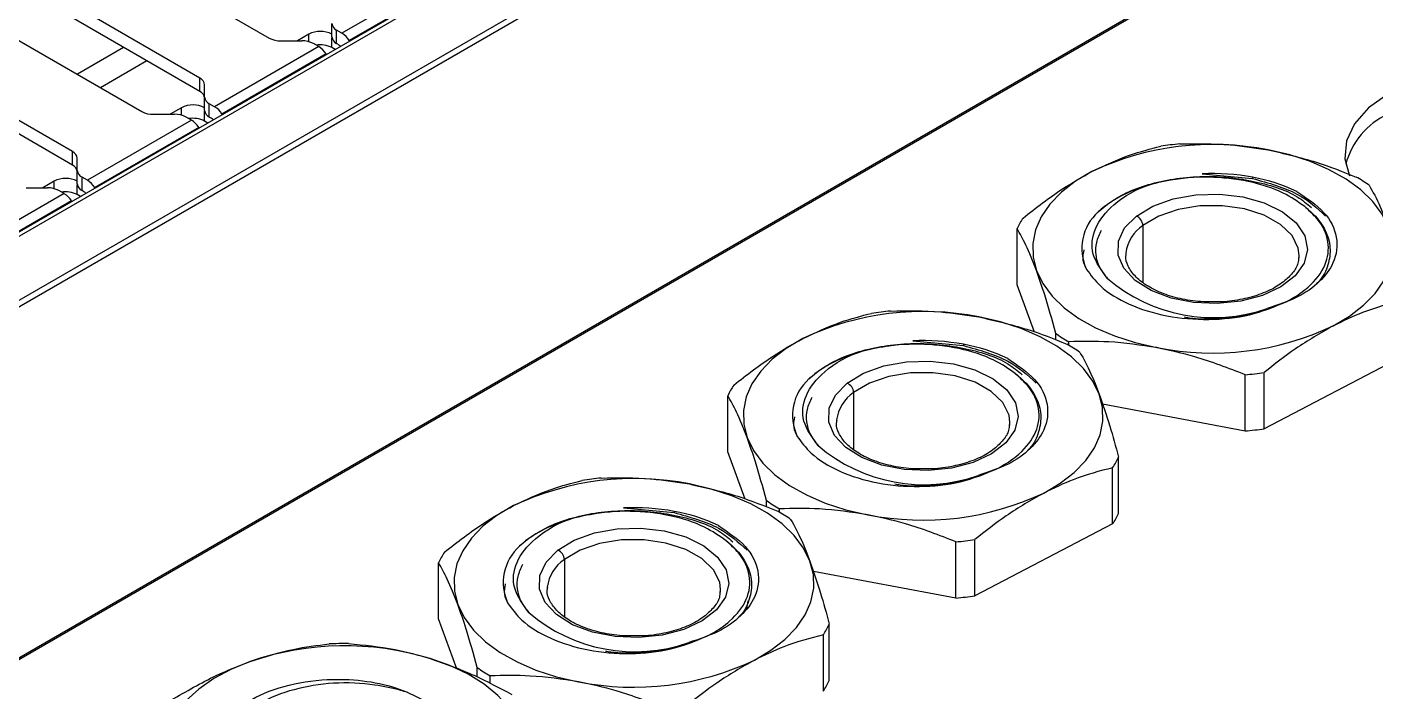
# Model space of a CAD drawing. Header units: millimetres. Extents: x 24 to 293, y 35 to 211.
# Drawn here: x 231.46 to 272.65, y 69.83 to 90.12 of the extents above; entities that cross this region are included whole.
import ezdxf

# ---------------------------------------------------------------- set-up
doc = ezdxf.new("R2010")
doc.units = ezdxf.units.MM

msp = doc.modelspace()

# ---------------------------------------------------------------- linework, layer by layer
at = {"color": 7, "linetype": 'Continuous', "lineweight": 25}
for p, q in [((272.227, 107.522), (217.939, 76.182)), ((272.417, 107.503), (217.939, 76.053)), ((274.111, 106.525), (218.951, 74.683)), ((274.199, 106.372), (219.061, 74.542)), ((204.7, 55.492), (274.173, 95.598)), ((274.199, 95.655), (204.726, 55.549)), ((227.346, 91.936), (234.976, 87.532)), ((235.309, 91.829), (238.865, 89.777)), ((244.269, 91.759), (241.087, 89.922)), ((244.493, 91.538), (241.311, 89.701)), ((236.743, 88.144), (232.834, 90.401)), ((236.743, 88.552), (233.188, 90.605)), ((240.779, 89.812), (240.779, 90.22)), ((240.074, 89.893), (239.725, 89.692)), ((240.074, 89.666), (240.074, 89.893)), ((241.087, 89.922), (240.925, 90.016)), ((240.925, 89.608), (240.925, 90.016)), ((232.854, 86.307), (227.052, 89.657)), ((234.418, 89.486), (233.004, 88.67)), ((240.38, 89.514), (237.198, 87.677)), ((239.218, 89.692), (239.865, 89.692)), ((240.38, 89.514), (240.218, 89.608)), ((240.781, 89.485), (240.781, 89.786)), ((240.882, 89.427), (240.781, 89.485)), ((240.961, 89.587), (240.925, 89.608)), ((241.324, 89.682), (241.311, 89.701)), ((232.854, 85.899), (227.052, 89.248)), ((235.126, 89.078), (233.711, 88.261)), ((240.604, 89.292), (237.422, 87.456)), ((240.617, 89.274), (240.604, 89.292)), ((236.743, 88.144), (236.743, 88.552)), ((236.89, 87.975), (236.89, 88.348)), ((236.89, 87.567), (236.89, 87.975)), ((237.198, 87.677), (237.036, 87.771)), ((237.036, 87.362), (237.036, 87.771)), ((235.329, 87.447), (235.976, 87.447)), ((236.185, 87.648), (235.836, 87.447)), ((236.185, 87.421), (236.185, 87.648)), ((236.491, 87.269), (236.329, 87.362)), ((236.892, 87.24), (236.892, 87.54)), ((237.072, 87.342), (237.036, 87.362)), ((237.435, 87.437), (237.422, 87.456)), ((236.491, 87.269), (233.309, 85.432)), ((236.715, 87.047), (233.533, 85.21)), ((236.728, 87.028), (236.715, 87.047)), ((236.993, 87.182), (236.892, 87.24)), ((232.854, 85.899), (232.854, 86.307)), ((233.001, 85.73), (233.001, 86.103)), ((233.001, 85.321), (233.001, 85.73)), ((232.296, 85.403), (231.947, 85.202)), ((232.296, 85.175), (232.296, 85.403)), ((233.003, 84.995), (233.003, 85.295)), ((233.309, 85.432), (233.147, 85.526)), ((233.147, 85.117), (233.147, 85.526)), ((267.372, 85.63), (268.913, 85.487)), ((268.913, 85.525), (268.913, 85.487)), ((232.602, 85.024), (229.42, 83.187)), ((231.44, 85.202), (232.087, 85.202)), ((232.602, 85.024), (232.44, 85.117)), ((233.104, 84.937), (233.003, 84.995)), ((233.183, 85.097), (233.147, 85.117)), ((233.546, 85.192), (233.533, 85.21)), ((232.826, 84.802), (229.644, 82.965)), ((232.839, 84.783), (232.826, 84.802)), ((264.195, 84.467), (264.478, 84.707)), ((265.561, 84.05), (265.561, 82.312)), ((261.716, 82.238), (261.716, 83.955)), ((265.04, 83.215), (265.036, 83.136)), ((270.333, 83.059), (270.336, 83.136)), ((262.249, 80.796), (261.716, 82.238)), ((262.899, 80.556), (262.899, 80.754)), ((258.533, 80.527), (260.075, 80.384)), ((260.074, 80.422), (260.074, 80.384)), ((263.294, 80.398), (263.294, 80.501)), ((273.475, 80.037), (269.264, 77.845)), ((255.356, 79.365), (255.64, 79.605)), ((269.264, 77.845), (269.264, 79.563)), ((268.687, 77.774), (268.687, 79.492)), ((252.877, 77.135), (252.877, 78.852)), ((256.722, 78.948), (256.722, 77.21)), ((268.687, 77.774), (264.33, 78.59)), ((256.201, 78.112), (256.198, 78.034)), ((261.494, 77.957), (261.498, 78.034)), ((253.41, 75.694), (252.877, 77.135)), ((264.636, 74.934), (264.636, 76.652)), ((264.818, 75.258), (264.818, 76.976)), ((249.694, 75.425), (251.236, 75.282)), ((254.06, 75.453), (254.06, 75.651)), ((254.455, 75.296), (254.455, 75.398)), ((251.236, 75.32), (251.236, 75.282)), ((264.636, 74.934), (260.425, 72.743)), ((246.517, 74.262), (246.801, 74.502)), ((259.848, 72.672), (259.848, 74.389)), ((260.425, 72.743), (260.425, 74.46)), ((244.039, 72.032), (244.039, 73.75)), ((247.884, 73.845), (247.884, 72.107)), ((259.848, 72.672), (255.491, 73.487)), ((247.362, 73.009), (247.359, 72.931)), ((252.655, 72.854), (252.659, 72.931)), ((253.454, 72.347), (253.5, 72.584)), ((244.6, 70.512), (244.039, 72.032)), ((255.979, 70.156), (255.979, 71.873)), ((255.797, 69.832), (255.797, 71.549)), ((245.221, 70.263), (245.221, 70.549)), ((245.616, 70.062), (245.616, 70.296))]:
    msp.add_line(p, q, dxfattribs=at)
at = {"color": 7, "linetype": 'Continuous', "lineweight": 25, "flags": 128}
for points in [[(273.043, 88.065), (272.451, 87.643), (272.024, 87.159), (271.78, 86.635), (271.731, 86.092), (271.872, 85.569)], [(273.066, 84.003), (272.87, 84.402), (272.585, 84.784), (272.217, 85.141), (271.771, 85.467), (271.256, 85.756), (270.679, 86.005), (270.051, 86.207), (269.383, 86.361)], [(264.004, 85.699), (263.502, 85.401), (263.072, 85.068), (262.721, 84.706), (262.455, 84.32), (262.278, 83.917), (262.194, 83.505), (262.204, 83.089), (262.307, 82.678)], [(265.361, 84.341), (265.865, 84.643), (266.483, 84.864), (267.177, 84.989), (267.903, 85.01), (268.615, 84.927), (269.269, 84.743), (269.824, 84.472), (270.244, 84.13), (270.504, 83.738), (270.586, 83.321), (270.487, 82.905), (270.211, 82.517), (269.777, 82.18), (269.211, 81.917), (268.55, 81.742), (267.834, 81.669), (267.109, 81.7), (266.421, 81.834), (265.812, 82.063), (265.32, 82.373), (264.978, 82.743), (264.805, 83.15), (264.814, 83.57), (265.003, 83.975), (265.361, 84.341)], [(270.336, 83.136), (270.309, 83.358), (270.12, 83.742), (269.766, 84.085), (269.269, 84.363), (268.665, 84.558), (267.995, 84.656), (267.303, 84.65), (266.637, 84.541), (266.043, 84.337), (265.561, 84.05)], [(271.369, 80.982), (271.871, 81.28), (272.301, 81.613), (272.652, 81.976), (272.918, 82.361), (273.095, 82.764), (273.179, 83.176), (273.169, 83.592), (273.066, 84.003)], [(262.307, 82.678), (262.503, 82.279), (262.788, 81.897), (263.156, 81.541), (263.602, 81.215), (264.117, 80.925), (264.694, 80.677), (265.322, 80.474), (265.99, 80.32)], [(264.227, 78.9), (264.031, 79.3), (263.747, 79.681), (263.378, 80.038), (262.933, 80.364), (262.417, 80.654), (261.84, 80.902), (261.212, 81.105), (260.544, 81.258)], [(255.165, 80.596), (254.663, 80.299), (254.233, 79.966), (253.882, 79.603), (253.616, 79.217), (253.439, 78.815), (253.355, 78.402), (253.365, 77.987), (253.469, 77.576)], [(256.522, 79.238), (257.026, 79.541), (257.644, 79.761), (258.338, 79.886), (259.064, 79.908), (259.776, 79.824), (260.43, 79.641), (260.985, 79.37), (261.405, 79.027), (261.665, 78.635), (261.747, 78.218), (261.648, 77.803), (261.372, 77.414), (260.938, 77.078), (260.372, 76.814), (259.711, 76.64), (258.995, 76.566), (258.271, 76.597), (257.582, 76.732), (256.973, 76.961), (256.481, 77.27), (256.139, 77.64), (255.966, 78.048), (255.975, 78.468), (256.164, 78.873), (256.522, 79.238)], [(261.498, 78.034), (261.47, 78.255), (261.281, 78.64), (260.927, 78.983), (260.431, 79.261), (259.827, 79.456), (259.156, 79.553), (258.464, 79.548), (257.799, 79.439), (257.204, 79.234), (256.722, 78.948)], [(262.53, 75.88), (263.032, 76.178), (263.462, 76.51), (263.813, 76.873), (264.08, 77.259), (264.256, 77.661), (264.34, 78.074), (264.33, 78.489), (264.227, 78.9)], [(253.469, 77.576), (253.664, 77.176), (253.949, 76.795), (254.317, 76.438), (254.763, 76.112), (255.278, 75.822), (255.855, 75.574), (256.483, 75.371), (257.151, 75.218)], [(255.388, 73.798), (255.192, 74.197), (254.908, 74.579), (254.54, 74.936), (254.094, 75.262), (253.578, 75.551), (253.001, 75.799), (252.373, 76.002), (251.705, 76.156)], [(246.326, 75.494), (245.824, 75.196), (245.394, 74.863), (245.043, 74.501), (244.777, 74.115), (244.6, 73.712), (244.516, 73.3), (244.526, 72.884), (244.63, 72.473)], [(247.683, 74.136), (248.187, 74.438), (248.805, 74.659), (249.499, 74.784), (250.225, 74.805), (250.938, 74.721), (251.592, 74.538), (252.146, 74.267), (252.566, 73.925), (252.826, 73.533), (252.909, 73.116), (252.809, 72.7), (252.533, 72.312), (252.099, 71.975), (251.534, 71.711), (250.872, 71.537), (250.157, 71.464), (249.432, 71.495), (248.743, 71.629), (248.134, 71.858), (247.643, 72.168), (247.3, 72.538), (247.128, 72.945), (247.136, 73.365), (247.325, 73.77), (247.683, 74.136)], [(252.659, 72.931), (252.631, 73.153), (252.442, 73.537), (252.088, 73.88), (251.592, 74.158), (250.988, 74.353), (250.317, 74.451), (249.625, 74.445), (248.96, 74.336), (248.366, 74.132), (247.884, 73.845)], [(253.692, 70.777), (254.193, 71.075), (254.623, 71.408), (254.975, 71.77), (255.241, 72.156), (255.417, 72.559), (255.501, 72.971), (255.492, 73.387), (255.388, 73.798)], [(244.63, 72.473), (244.825, 72.074), (245.11, 71.692), (245.478, 71.335), (245.924, 71.009), (246.44, 70.72), (247.016, 70.472), (247.644, 70.269), (248.313, 70.115)], [(238.282, 70.735), (237.696, 70.494), (237.169, 70.212), (236.711, 69.892), (236.329, 69.54), (236.029, 69.162), (235.818, 68.765), (235.698, 68.355), (235.672, 67.94)], [(246.668, 68.126), (246.6, 68.539), (246.439, 68.944), (246.188, 69.333), (245.851, 69.7), (245.434, 70.038), (244.944, 70.343), (244.389, 70.607), (243.78, 70.828)]]:
    msp.add_lwpolyline(points, dxfattribs=at)
at = {"color": 7, "linetype": 'Continuous', "lineweight": 25}
for centre, radius, start, end in [((241.029, 90.245), 0.251, 185.6948, 245.6253), ((240.428, 89.211), 0.769, 62.6097, 117.3903), ((241.029, 89.837), 0.251, 185.6948, 245.6253), ((240.722, 89.329), 0.697, 32.2378, 58.3609), ((239.204, 90.413), 0.721, 241.9598, 271.1441), ((239.879, 88.971), 0.721, 61.9598, 91.1441), ((240.428, 88.802), 0.769, 62.6743, 99.5768), ((240.015, 88.921), 0.697, 32.2378, 58.3609), ((240.678, 89.102), 0.561, 48.5712, 59.6735), ((236.64, 88.323), 0.251, 5.6948, 65.6253), ((236.538, 86.966), 0.769, 62.6097, 117.3903), ((236.64, 87.915), 0.251, 5.6948, 65.6253), ((237.14, 88), 0.251, 185.6948, 245.6253), ((235.315, 88.168), 0.721, 241.9598, 271.1441), ((235.99, 86.726), 0.721, 61.9598, 91.1441), ((236.539, 86.557), 0.769, 62.6743, 99.5768), ((237.14, 87.591), 0.251, 185.6948, 245.6253), ((236.789, 86.857), 0.561, 48.5712, 59.6735), ((236.833, 87.084), 0.697, 32.2378, 58.3609), ((274.041, 85.308), 2.365, 114.9476, 164.9546), ((236.126, 86.676), 0.697, 32.2378, 58.3609), ((267.697, 77.879), 8.648, 78.7564, 115.2782), ((267.649, 76.336), 10.251, 95.3916, 98.643), ((232.751, 86.078), 0.251, 5.6948, 65.6253), ((232.751, 85.67), 0.251, 5.6948, 65.6253), ((233.251, 85.755), 0.251, 185.6948, 245.6253), ((232.649, 84.721), 0.769, 62.6097, 117.3903), ((233.251, 85.346), 0.251, 185.6948, 245.6253), ((232.944, 84.839), 0.697, 32.2378, 58.3609), ((267.688, 78.891), 6.746, 79.537, 92.6876), ((267.983, 80.328), 5.28, 64.3616, 79.8567), ((269.375, 80.874), 5.386, 54.8707, 59.8646), ((232.101, 84.481), 0.721, 61.9598, 91.1441), ((232.65, 84.312), 0.769, 62.6743, 99.5768), ((232.237, 84.43), 0.697, 32.2378, 58.3609), ((232.9, 84.612), 0.561, 48.5712, 59.6735), ((265.191, 83.35), 1.496, 131.7693, 205.308), ((264.138, 82.808), 2.68, 146.7027, 154.6585), ((266.208, 83.067), 1.177, 123.3154, 172.779), ((265.219, 84.028), 0.343, 3.6862, 65.5682), ((267.713, 86.214), 4.977, 229.4529, 289.3443), ((258.858, 72.776), 8.648, 78.7564, 115.2782), ((258.811, 71.233), 10.251, 95.3916, 98.643), ((265.998, 85.159), 5.386, 234.8707, 239.8646), ((267.676, 88.802), 8.648, 258.7564, 295.2782), ((258.849, 73.789), 6.746, 79.537, 92.6876), ((259.145, 75.225), 5.28, 64.3616, 79.8567), ((260.536, 75.771), 5.386, 54.8707, 59.8646), ((267.723, 89.697), 10.251, 275.3916, 278.643), ((255.299, 77.705), 2.68, 146.7027, 154.6585), ((256.352, 78.248), 1.496, 131.7693, 205.308), ((256.38, 78.926), 0.343, 3.6862, 65.5682), ((257.369, 77.964), 1.177, 123.3154, 172.779), ((267.723, 87.98), 10.251, 275.3916, 278.643), ((258.874, 81.111), 4.977, 229.4529, 289.3443), ((262.396, 78.123), 2.68, 326.7027, 334.6585), ((250.019, 67.674), 8.648, 78.7564, 115.2782), ((249.972, 66.131), 10.251, 95.3916, 98.643), ((258.838, 83.7), 8.648, 258.7564, 295.2782), ((250.011, 68.686), 6.746, 79.537, 92.6876), ((257.159, 80.057), 5.386, 234.8707, 239.8646), ((250.306, 70.123), 5.28, 64.3616, 79.8567), ((251.697, 70.669), 5.386, 54.8707, 59.8646), ((262.396, 76.405), 2.68, 326.7027, 334.6585), ((247.513, 73.145), 1.496, 131.7693, 205.308), ((258.885, 84.595), 10.251, 275.3916, 278.643), ((246.46, 72.603), 2.68, 146.7027, 154.6585), ((248.53, 72.861), 1.177, 123.3154, 172.779), ((247.541, 73.823), 0.343, 3.6862, 65.5682), ((258.885, 82.877), 10.251, 275.3916, 278.643), ((250.035, 76.008), 4.977, 229.4529, 289.3443), ((253.557, 73.02), 2.68, 326.7027, 334.6585), ((241.17, 60.576), 10.704, 89.3855, 92.5444), ((241.176, 62.186), 9.025, 73.2304, 108.6995), ((248.32, 74.954), 5.386, 234.8707, 239.8646), ((249.999, 78.597), 8.648, 258.7564, 295.2782), ((253.557, 71.303), 2.68, 326.7027, 334.6585)]:
    msp.add_arc(centre, radius, start, end, dxfattribs=at)
for points, knots in [([(266.686, 86.541), (267.197, 86.55), (268.085, 86.565), (268.996, 86.422), (269.383, 86.361)], [0, 0, 0, 0, 0.57555, 1, 1, 1, 1]), ([(264.004, 85.699), (264.389, 85.881), (265.101, 86.216), (265.792, 86.391), (266.109, 86.47)], [0, 0, 0, 0, 0.5422, 1, 1, 1, 1]), ([(269.383, 86.361), (269.877, 86.25), (270.788, 86.044), (271.674, 85.693), (272.079, 85.532)], [0, 0, 0, 0, 0.5422, 1, 1, 1, 1]), ([(261.898, 84.279), (262.297, 84.591), (262.99, 85.132), (263.702, 85.53), (264.004, 85.699)], [0, 0, 0, 0, 0.57555, 1, 1, 1, 1]), ([(264.477, 82.431), (264.297, 82.676), (263.937, 83.165), (264.039, 83.982), (264.645, 84.746), (265.583, 85.311), (266.383, 85.441), (266.662, 85.486)], [0, 0, 0, 0, 0.2078465, 0.4157666, 0.623843, 0.8688478, 1, 1, 1, 1]), ([(270.506, 84.627), (270.298, 84.773), (269.827, 85.101), (268.799, 85.428), (267.568, 85.566), (266.298, 85.461), (265.141, 85.117), (264.489, 84.73), (264.225, 84.494), (264.195, 84.468)], [0, 0, 0, 0, 0.131363, 0.296028, 0.461385, 0.630365, 0.803642, 0.978193, 1, 1, 1, 1]), ([(264.478, 84.707), (264.661, 84.825), (265.023, 85.059), (265.718, 85.315), (266.482, 85.486), (267.291, 85.561), (268.11, 85.54), (269.148, 85.383), (270.13, 85.09), (270.574, 84.712), (270.711, 84.596)], [0, 0, 0, 0, 0.116827, 0.232562, 0.347204, 0.460754, 0.57321, 0.684574, 0.902945, 1, 1, 1, 1]), ([(268.913, 85.487), (269.399, 85.351), (270.327, 85.093), (270.88, 84.581), (271.143, 84.336)], [0, 0, 0, 0, 0.523624, 1, 1, 1, 1]), ([(272.474, 85.279), (272.586, 85.08), (272.781, 84.734), (272.981, 84.221), (273.066, 84.003)], [0, 0, 0, 0, 0.57555, 1, 1, 1, 1]), ([(270.268, 85.088), (270.569, 84.886), (271.171, 84.483), (271.547, 83.698), (271.459, 82.952), (270.992, 82.322), (270.303, 81.827), (269.675, 81.62), (269.361, 81.517)], [0, 0, 0, 0, 0.186707, 0.373274, 0.559788, 0.706651, 0.853388, 1, 1, 1, 1]), ([(269.915, 81.713), (269.967, 81.74), (270.228, 81.877), (270.727, 82.224), (271.192, 82.829), (271.278, 83.563), (270.995, 84.181), (270.64, 84.505), (270.506, 84.627)], [0, 0, 0, 0, 0.037838, 0.190013, 0.417403, 0.642879, 0.865367, 1, 1, 1, 1]), ([(270.506, 84.627), (270.599, 84.55), (270.864, 84.327), (271.16, 83.908), (271.317, 83.378), (271.233, 82.847), (271.073, 82.47), (270.891, 82.3), (270.869, 82.28)], [0, 0, 0, 0, 0.114498, 0.328678, 0.542845, 0.757021, 0.971192, 1, 1, 1, 1]), ([(262.307, 82.678), (262.199, 82.953), (261.999, 83.459), (261.805, 83.799), (261.716, 83.955)], [0, 0, 0, 0, 0.5422, 1, 1, 1, 1]), ([(263.758, 83.312), (263.735, 83.205), (263.691, 83.002), (263.791, 82.805), (263.838, 82.711)], [0, 0, 0, 0, 0.523884, 1, 1, 1, 1]), ([(267.743, 81.723), (267.602, 81.721), (267.245, 81.716), (266.688, 81.807), (266.118, 81.978), (265.645, 82.22), (265.294, 82.506), (265.094, 82.814), (265.016, 83.042), (265.047, 83.172), (265.054, 83.201)], [0, 0, 0, 0, 0.094235, 0.239582, 0.384336, 0.528094, 0.670756, 0.813221, 0.958601, 1, 1, 1, 1]), ([(270.316, 83.073), (270.314, 83.015), (270.307, 82.861), (270.162, 82.606), (269.958, 82.423), (269.859, 82.334)], [0, 0, 0, 0, 0.23552, 0.629062, 1, 1, 1, 1]), ([(262.899, 80.754), (262.787, 81.161), (262.592, 81.869), (262.392, 82.437), (262.307, 82.678)], [0, 0, 0, 0, 0.57555, 1, 1, 1, 1]), ([(263.838, 82.711), (263.965, 82.538), (264.262, 82.132), (265.102, 81.616), (266.266, 81.252), (267.564, 81.143), (268.863, 81.278), (269.564, 81.567), (269.915, 81.713)], [0, 0, 0, 0, 0.13115, 0.306737, 0.482589, 0.656082, 0.82736, 1, 1, 1, 1]), ([(269.859, 82.334), (269.793, 82.287), (269.6, 82.148), (269.186, 81.952), (268.609, 81.792), (268.111, 81.714), (267.819, 81.721), (267.743, 81.723)], [0, 0, 0, 0, 0.133046, 0.390521, 0.649006, 0.908487, 1, 1, 1, 1]), ([(269.915, 81.713), (269.788, 81.655), (269.424, 81.49), (268.731, 81.296), (267.861, 81.193), (267.201, 81.181), (266.871, 81.239), (266.818, 81.248)], [0, 0, 0, 0, 0.143494, 0.411797, 0.680174, 0.948479, 1, 1, 1, 1]), ([(273.475, 81.754), (273.076, 81.651), (272.383, 81.471), (271.671, 81.128), (271.369, 80.982)], [0, 0, 0, 0, 0.57555, 1, 1, 1, 1]), ([(255.165, 80.596), (255.551, 80.778), (256.262, 81.113), (256.954, 81.288), (257.27, 81.368)], [0, 0, 0, 0, 0.5422, 1, 1, 1, 1]), ([(257.847, 81.439), (258.358, 81.447), (259.246, 81.462), (260.157, 81.319), (260.544, 81.258)], [0, 0, 0, 0, 0.57555, 1, 1, 1, 1]), ([(260.544, 81.258), (261.038, 81.147), (261.949, 80.941), (262.835, 80.59), (263.24, 80.43)], [0, 0, 0, 0, 0.5422, 1, 1, 1, 1]), ([(271.369, 80.982), (270.984, 80.763), (270.272, 80.358), (269.581, 79.812), (269.264, 79.563)], [0, 0, 0, 0, 0.5421996, 1, 1, 1, 1]), ([(253.059, 79.176), (253.458, 79.488), (254.152, 80.03), (254.863, 80.428), (255.165, 80.596)], [0, 0, 0, 0, 0.57555, 1, 1, 1, 1]), ([(255.638, 77.329), (255.458, 77.573), (255.098, 78.062), (255.2, 78.879), (255.807, 79.644), (256.745, 80.208), (257.544, 80.338), (257.823, 80.384)], [0, 0, 0, 0, 0.207846, 0.415767, 0.623843, 0.868848, 1, 1, 1, 1]), ([(261.667, 79.525), (261.459, 79.67), (260.988, 79.998), (259.961, 80.326), (258.729, 80.464), (257.46, 80.359), (256.302, 80.015), (255.65, 79.627), (255.386, 79.391), (255.356, 79.365)], [0, 0, 0, 0, 0.131363, 0.296028, 0.461385, 0.630365, 0.803642, 0.978193, 1, 1, 1, 1]), ([(255.64, 79.605), (255.822, 79.722), (256.184, 79.956), (256.879, 80.213), (257.643, 80.384), (258.452, 80.458), (259.271, 80.437), (260.309, 80.28), (261.291, 79.987), (261.735, 79.61), (261.872, 79.493)], [0, 0, 0, 0, 0.116827, 0.232562, 0.347204, 0.460754, 0.57321, 0.684574, 0.902945, 1, 1, 1, 1]), ([(260.075, 80.384), (260.56, 80.249), (261.488, 79.99), (262.041, 79.478), (262.304, 79.234)], [0, 0, 0, 0, 0.523624, 1, 1, 1, 1]), ([(265.99, 80.32), (265.496, 80.394), (264.585, 80.529), (263.699, 80.51), (263.294, 80.501)], [0, 0, 0, 0, 0.5422, 1, 1, 1, 1]), ([(268.687, 79.492), (268.176, 79.691), (267.288, 80.038), (266.377, 80.236), (265.99, 80.32)], [0, 0, 0, 0, 0.57555, 1, 1, 1, 1]), ([(261.429, 79.985), (261.73, 79.784), (262.332, 79.381), (262.709, 78.596), (262.62, 77.849), (262.153, 77.219), (261.464, 76.724), (260.836, 76.518), (260.523, 76.415)], [0, 0, 0, 0, 0.186707, 0.373274, 0.559788, 0.706651, 0.853388, 1, 1, 1, 1]), ([(263.636, 80.176), (263.748, 79.977), (263.942, 79.631), (264.142, 79.118), (264.227, 78.9)], [0, 0, 0, 0, 0.57555, 1, 1, 1, 1]), ([(261.076, 76.61), (261.128, 76.638), (261.389, 76.775), (261.888, 77.121), (262.353, 77.726), (262.439, 78.461), (262.156, 79.078), (261.801, 79.402), (261.667, 79.525)], [0, 0, 0, 0, 0.037838, 0.190013, 0.417403, 0.642879, 0.865367, 1, 1, 1, 1]), ([(261.667, 79.525), (261.76, 79.447), (262.026, 79.225), (262.321, 78.805), (262.478, 78.275), (262.394, 77.744), (262.235, 77.368), (262.052, 77.198), (262.03, 77.178)], [0, 0, 0, 0, 0.114498, 0.328678, 0.542845, 0.757021, 0.971192, 1, 1, 1, 1]), ([(253.469, 77.576), (253.36, 77.85), (253.16, 78.356), (252.966, 78.696), (252.877, 78.852)], [0, 0, 0, 0, 0.5422, 1, 1, 1, 1]), ([(264.227, 78.9), (264.335, 78.588), (264.535, 78.012), (264.729, 77.301), (264.818, 76.976)], [0, 0, 0, 0, 0.5422, 1, 1, 1, 1]), ([(254.919, 78.209), (254.896, 78.102), (254.853, 77.899), (254.952, 77.702), (254.999, 77.608)], [0, 0, 0, 0, 0.523884, 1, 1, 1, 1]), ([(258.904, 76.62), (258.764, 76.618), (258.407, 76.613), (257.849, 76.704), (257.279, 76.876), (256.807, 77.117), (256.456, 77.404), (256.255, 77.711), (256.177, 77.939), (256.208, 78.069), (256.215, 78.098)], [0, 0, 0, 0, 0.094235, 0.239582, 0.384336, 0.528094, 0.670756, 0.813221, 0.958601, 1, 1, 1, 1]), ([(261.477, 77.971), (261.475, 77.913), (261.469, 77.759), (261.323, 77.504), (261.119, 77.32), (261.02, 77.232)], [0, 0, 0, 0, 0.2355204, 0.6290619, 1, 1, 1, 1]), ([(254.06, 75.651), (253.948, 76.059), (253.753, 76.767), (253.553, 77.335), (253.469, 77.576)], [0, 0, 0, 0, 0.57555, 1, 1, 1, 1]), ([(254.999, 77.609), (255.126, 77.435), (255.423, 77.029), (256.263, 76.513), (257.427, 76.149), (258.725, 76.04), (260.025, 76.176), (260.725, 76.465), (261.076, 76.61)], [0, 0, 0, 0, 0.13115, 0.306737, 0.482589, 0.656082, 0.82736, 1, 1, 1, 1]), ([(261.02, 77.232), (260.954, 77.184), (260.761, 77.045), (260.347, 76.849), (259.77, 76.69), (259.272, 76.611), (258.98, 76.618), (258.904, 76.62)], [0, 0, 0, 0, 0.133046, 0.390521, 0.649006, 0.908487, 1, 1, 1, 1]), ([(264.636, 76.652), (264.237, 76.548), (263.544, 76.368), (262.832, 76.025), (262.53, 75.88)], [0, 0, 0, 0, 0.57555, 1, 1, 1, 1]), ([(246.326, 75.494), (246.712, 75.676), (247.423, 76.011), (248.115, 76.185), (248.431, 76.265)], [0, 0, 0, 0, 0.5422, 1, 1, 1, 1]), ([(249.009, 76.336), (249.52, 76.345), (250.407, 76.36), (251.318, 76.217), (251.705, 76.156)], [0, 0, 0, 0, 0.57555, 1, 1, 1, 1]), ([(261.076, 76.61), (260.949, 76.553), (260.585, 76.388), (259.892, 76.193), (259.022, 76.091), (258.362, 76.078), (258.032, 76.136), (257.979, 76.146)], [0, 0, 0, 0, 0.143494, 0.411797, 0.680174, 0.948479, 1, 1, 1, 1]), ([(251.705, 76.156), (252.199, 76.044), (253.11, 75.839), (253.996, 75.488), (254.402, 75.327)], [0, 0, 0, 0, 0.5422, 1, 1, 1, 1]), ([(262.53, 75.88), (262.145, 75.66), (261.433, 75.255), (260.742, 74.71), (260.425, 74.46)], [0, 0, 0, 0, 0.5421996, 1, 1, 1, 1]), ([(244.221, 74.074), (244.62, 74.386), (245.313, 74.927), (246.024, 75.325), (246.326, 75.494)], [0, 0, 0, 0, 0.57555, 1, 1, 1, 1]), ([(257.151, 75.218), (256.657, 75.291), (255.746, 75.427), (254.86, 75.407), (254.455, 75.398)], [0, 0, 0, 0, 0.5422, 1, 1, 1, 1]), ([(246.799, 72.226), (246.619, 72.471), (246.259, 72.96), (246.361, 73.777), (246.968, 74.541), (247.906, 75.106), (248.706, 75.236), (248.984, 75.281)], [0, 0, 0, 0, 0.207846, 0.415767, 0.623843, 0.868848, 1, 1, 1, 1]), ([(252.829, 74.422), (252.62, 74.568), (252.149, 74.896), (251.122, 75.223), (249.891, 75.361), (248.621, 75.256), (247.463, 74.912), (246.811, 74.525), (246.547, 74.289), (246.518, 74.263)], [0, 0, 0, 0, 0.131363, 0.296028, 0.461385, 0.630365, 0.803642, 0.978193, 1, 1, 1, 1]), ([(246.801, 74.502), (246.983, 74.62), (247.345, 74.854), (248.041, 75.11), (248.804, 75.281), (249.613, 75.355), (250.433, 75.335), (251.47, 75.178), (252.453, 74.885), (252.897, 74.507), (253.033, 74.391)], [0, 0, 0, 0, 0.116827, 0.232562, 0.347204, 0.460754, 0.57321, 0.684574, 0.902945, 1, 1, 1, 1]), ([(251.236, 75.282), (251.721, 75.146), (252.649, 74.888), (253.202, 74.375), (253.465, 74.131)], [0, 0, 0, 0, 0.523624, 1, 1, 1, 1]), ([(254.797, 75.074), (254.909, 74.875), (255.103, 74.529), (255.303, 74.016), (255.388, 73.798)], [0, 0, 0, 0, 0.57555, 1, 1, 1, 1]), ([(259.848, 74.389), (259.337, 74.589), (258.449, 74.936), (257.538, 75.134), (257.151, 75.218)], [0, 0, 0, 0, 0.57555, 1, 1, 1, 1]), ([(252.59, 74.883), (252.891, 74.681), (253.494, 74.278), (253.87, 73.493), (253.781, 72.747), (253.314, 72.116), (252.625, 71.622), (251.997, 71.415), (251.684, 71.312)], [0, 0, 0, 0, 0.186707, 0.373274, 0.559788, 0.706651, 0.853388, 1, 1, 1, 1]), ([(252.237, 71.508), (252.289, 71.535), (252.55, 71.672), (253.049, 72.019), (253.514, 72.623), (253.6, 73.358), (253.317, 73.976), (252.962, 74.3), (252.829, 74.422)], [0, 0, 0, 0, 0.037838, 0.190013, 0.417403, 0.642879, 0.865367, 1, 1, 1, 1]), ([(252.828, 74.422), (252.921, 74.345), (253.187, 74.122), (253.482, 73.703), (253.639, 73.173), (253.556, 72.642), (253.396, 72.265), (253.213, 72.095), (253.191, 72.075)], [0, 0, 0, 0, 0.114498, 0.328678, 0.542845, 0.757021, 0.971192, 1, 1, 1, 1]), ([(244.63, 72.473), (244.521, 72.748), (244.322, 73.254), (244.127, 73.594), (244.039, 73.75)], [0, 0, 0, 0, 0.5422, 1, 1, 1, 1]), ([(255.388, 73.798), (255.496, 73.485), (255.696, 72.91), (255.89, 72.199), (255.979, 71.873)], [0, 0, 0, 0, 0.5422, 1, 1, 1, 1]), ([(246.08, 73.107), (246.057, 73), (246.014, 72.797), (246.113, 72.6), (246.16, 72.506)], [0, 0, 0, 0, 0.523884, 1, 1, 1, 1]), ([(250.065, 71.518), (249.925, 71.516), (249.568, 71.51), (249.01, 71.602), (248.44, 71.773), (247.968, 72.015), (247.617, 72.301), (247.416, 72.609), (247.338, 72.837), (247.369, 72.967), (247.376, 72.995)], [0, 0, 0, 0, 0.094235, 0.239582, 0.384336, 0.528094, 0.670756, 0.813221, 0.958601, 1, 1, 1, 1]), ([(246.16, 72.506), (246.287, 72.332), (246.585, 71.926), (247.425, 71.411), (248.589, 71.047), (249.886, 70.938), (251.186, 71.073), (251.886, 71.362), (252.237, 71.508)], [0, 0, 0, 0, 0.1311496, 0.3067373, 0.4825893, 0.6560822, 0.8273604, 1, 1, 1, 1]), ([(252.638, 72.868), (252.636, 72.81), (252.63, 72.656), (252.484, 72.401), (252.28, 72.218), (252.181, 72.129)], [0, 0, 0, 0, 0.23552, 0.629062, 1, 1, 1, 1]), ([(245.221, 70.549), (245.109, 70.956), (244.914, 71.664), (244.714, 72.232), (244.63, 72.473)], [0, 0, 0, 0, 0.57555, 1, 1, 1, 1]), ([(252.181, 72.129), (252.116, 72.082), (251.922, 71.943), (251.508, 71.747), (250.931, 71.587), (250.433, 71.509), (250.141, 71.516), (250.065, 71.518)], [0, 0, 0, 0, 0.133046, 0.390521, 0.649006, 0.908487, 1, 1, 1, 1]), ([(238.282, 70.735), (238.724, 70.874), (239.54, 71.129), (240.332, 71.226), (240.695, 71.27)], [0, 0, 0, 0, 0.5422, 1, 1, 1, 1]), ([(241.285, 71.28), (241.758, 71.237), (242.579, 71.163), (243.422, 70.928), (243.78, 70.828)], [0, 0, 0, 0, 0.57555, 1, 1, 1, 1]), ([(252.237, 71.508), (252.111, 71.45), (251.746, 71.285), (251.053, 71.091), (250.183, 70.988), (249.523, 70.976), (249.193, 71.034), (249.14, 71.043)], [0, 0, 0, 0, 0.143494, 0.411797, 0.680174, 0.948479, 1, 1, 1, 1]), ([(255.797, 71.549), (255.398, 71.445), (254.705, 71.266), (253.994, 70.923), (253.692, 70.777)], [0, 0, 0, 0, 0.57555, 1, 1, 1, 1]), ([(235.87, 69.552), (236.327, 69.819), (237.121, 70.283), (237.936, 70.6), (238.282, 70.735)], [0, 0, 0, 0, 0.57555, 1, 1, 1, 1]), ([(243.78, 70.828), (244.237, 70.667), (245.08, 70.369), (245.9, 69.929), (246.275, 69.727)], [0, 0, 0, 0, 0.5421996, 1, 1, 1, 1]), ([(253.692, 70.777), (253.306, 70.558), (252.594, 70.152), (251.903, 69.607), (251.586, 69.357)], [0, 0, 0, 0, 0.5422, 1, 1, 1, 1]), ([(237.452, 68.849), (237.68, 69.081), (238.135, 69.544), (239.289, 70.012), (240.537, 70.215), (241.722, 70.173), (242.761, 69.964), (243.308, 69.692), (243.582, 69.556)], [0, 0, 0, 0, 0.186707, 0.373274, 0.559788, 0.706651, 0.853388, 1, 1, 1, 1]), ([(243.077, 69.792), (243.015, 69.811), (242.704, 69.906), (241.971, 70.061), (240.827, 70.111), (239.6, 69.911), (238.688, 69.549), (238.278, 69.248), (238.123, 69.134)], [0, 0, 0, 0, 0.037838, 0.190013, 0.417403, 0.642879, 0.865367, 1, 1, 1, 1]), ([(248.313, 70.115), (247.818, 70.189), (246.907, 70.324), (246.022, 70.305), (245.616, 70.296)], [0, 0, 0, 0, 0.5422, 1, 1, 1, 1]), ([(251.009, 69.286), (250.498, 69.486), (249.61, 69.833), (248.699, 70.031), (248.313, 70.115)], [0, 0, 0, 0, 0.5755498, 1, 1, 1, 1])]:
    msp.add_open_spline(points, degree=3, knots=knots, dxfattribs=at)
for points in [[(264.286, 83.902), (264.227, 83.78), (264.11, 83.536), (264.101, 83.155), (264.208, 82.779), (264.387, 82.547), (264.477, 82.431)], [(255.447, 78.8), (255.388, 78.678), (255.271, 78.434), (255.263, 78.053), (255.369, 77.677), (255.549, 77.445), (255.638, 77.329)], [(246.608, 73.697), (246.549, 73.575), (246.432, 73.331), (246.424, 72.95), (246.53, 72.574), (246.71, 72.342), (246.799, 72.226)]]:
    msp.add_open_spline(points, degree=3, dxfattribs=at)

doc.saveas('drawing.dxf')
